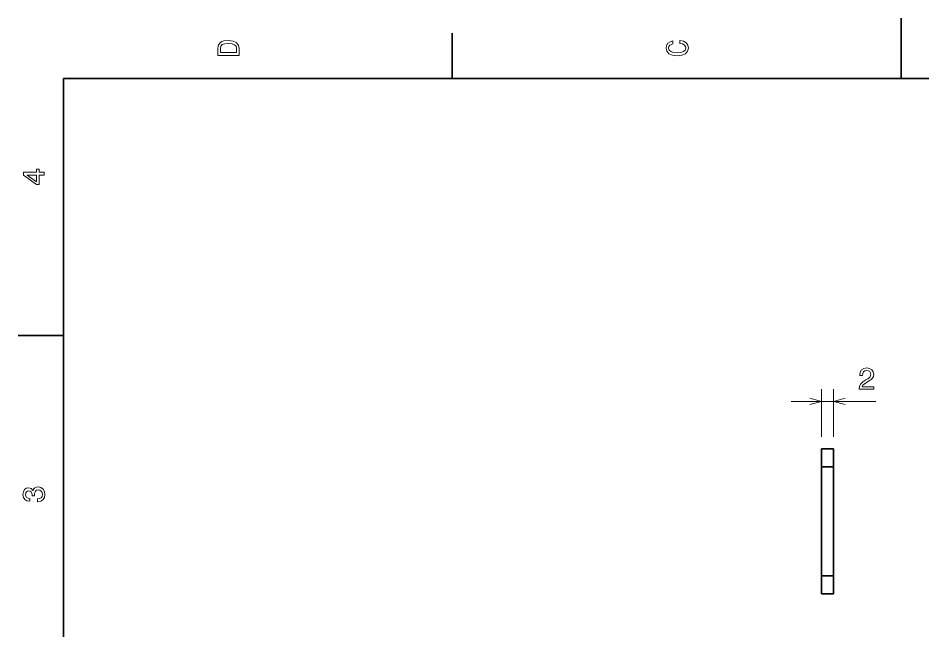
# Model space of a CAD drawing. Extents: x 0 to 297, y 0 to 210.
# Drawn here: x 2.5 to 152.1, y 108.6 to 210 of the extents above; entities that cross this region are included whole.
import ezdxf

# ---------------------------------------------------------------- set-up
doc = ezdxf.new("R2010")
doc.units = 0

msp = doc.modelspace()

# ---------------------------------------------------------------- linework, layer by layer
at = {"color": 7, "lineweight": 35, "ltscale": 0.25}
msp.add_line((148.5, 200), (148.5, 210), dxfattribs=at)
at = {"color": 7, "lineweight": 35, "ltscale": 0.1875}
for p, q in [((74.300003, 200), (74.300003, 207.5)), ((10, 157.5), (2.5, 157.5))]:
    msp.add_line(p, q, dxfattribs=at)
at = {"color": 7, "lineweight": 35}
for p, q in [((287, 200), (10, 200)), ((10, 200), (10, 10))]:
    msp.add_line(p, q, dxfattribs=at)
at = {"color": 7, "lineweight": 13, "ltscale": 0.195987}
for p, q in [((135.352142, 140.747223), (135.352142, 148.586716)), ((137.352142, 140.747223), (137.352142, 148.586716))]:
    msp.add_line(p, q, dxfattribs=at)
at = {"color": 7, "lineweight": 13, "ltscale": 0.34945}
msp.add_line((130.352142, 146.586716), (144.330124, 146.586716), dxfattribs=at)
at = {"color": 7, "lineweight": 35, "ltscale": 0.05}
for p, q in [((137.352142, 138.747223), (135.352142, 138.747223)), ((137.352142, 135.747223), (135.352142, 135.747223)), ((137.352142, 117.747223), (135.352142, 117.747223)), ((137.352142, 114.747223), (135.352142, 114.747223))]:
    msp.add_line(p, q, dxfattribs=at)
at = {"color": 7, "lineweight": 35, "ltscale": 0.075}
for p, q in [((135.352142, 138.747223), (135.352142, 135.747223)), ((137.352142, 138.747223), (137.352142, 135.747223)), ((135.352142, 114.747223), (135.352142, 117.747223)), ((137.352142, 114.747223), (137.352142, 117.747223))]:
    msp.add_line(p, q, dxfattribs=at)
at = {"color": 7, "lineweight": 35, "ltscale": 0.45}
for p, q in [((135.352142, 117.747223), (135.352142, 135.747223)), ((137.352142, 117.747223), (137.352142, 135.747223))]:
    msp.add_line(p, q, dxfattribs=at)
at = {"color": 7, "lineweight": 13}
for points in [[(35.533215, 204.994965), (35.533215, 203.829971), (39.033215, 203.829971), (39.033215, 204.994965), (38.922264, 205.544678), (38.584366, 205.953171), (38.034657, 206.205338), (37.283215, 206.296112), (36.516644, 206.215424), (36.21405, 206.114563), (35.971977, 205.973343), (35.644165, 205.56485), (35.563473, 205.297562)], [(35.951801, 204.959656), (36.027451, 205.342941), (36.259438, 205.605194), (36.672985, 205.761536), (37.283215, 205.811966), (37.873272, 205.756485), (38.286816, 205.600143), (38.533936, 205.332855), (38.614628, 204.959656), (38.614628, 204.298996), (35.951801, 204.298996)], [(111.93206, 205.817017), (112.35569, 205.716141), (112.658287, 205.549713), (112.844887, 205.317734), (112.905403, 205.045395), (112.814629, 204.71759), (112.54229, 204.460388), (112.098488, 204.28891), (111.483215, 204.233429), (110.872986, 204.28891), (110.424141, 204.455338), (110.151802, 204.71254), (110.055984, 205.045395), (110.106415, 205.287476), (110.247627, 205.494247), (110.474571, 205.655624), (110.787247, 205.766571), (110.787247, 206.245682), (110.308144, 206.094391), (109.94503, 205.832138), (109.718086, 205.474075), (109.637398, 205.045395), (109.763474, 204.510818), (110.116501, 204.10231), (110.696472, 203.840057), (111.483215, 203.749283), (112.269958, 203.840057), (112.84993, 204.10231), (113.208, 204.510818), (113.329041, 205.045395), (113.233215, 205.51442), (112.965927, 205.892654), (112.527161, 206.159943), (111.93206, 206.301163)], [(6.833213, 184.02739), (6.833213, 184.481277), (5.965778, 184.481277), (5.965778, 184.98056), (5.56232, 184.98056), (5.56232, 184.481277), (3.408862, 184.481277), (3.408862, 184.022339), (5.521974, 182.489197), (5.965778, 182.489197), (5.965778, 184.02739)], [(5.56232, 182.912827), (3.993876, 184.02739), (5.56232, 184.02739)], [(141.581573, 148.586716), (143.987198, 148.586716), (143.987198, 149.020432), (142.085892, 149.020432), (142.191803, 149.257462), (142.373352, 149.454147), (142.933151, 149.812225), (143.230713, 149.963516), (143.563553, 150.180374), (143.800598, 150.432541), (143.936752, 150.730087), (143.987198, 151.067978), (143.901459, 151.491608), (143.664429, 151.824463), (143.301315, 152.036285), (142.832291, 152.111938), (142.348145, 152.026199), (141.97998, 151.789169), (141.74295, 151.410919), (141.662262, 150.911652), (141.662262, 150.841034), (142.121201, 150.841034), (142.121201, 150.881378), (142.16658, 151.224319), (142.30275, 151.476486), (142.519608, 151.637863), (142.807068, 151.693344), (143.099579, 151.642914), (143.316437, 151.51683), (143.457657, 151.320145), (143.508087, 151.073029), (143.472778, 150.841034), (143.376953, 150.644348), (143.215576, 150.472885), (142.993668, 150.321579), (142.696121, 150.160202), (142.201889, 149.847519), (141.853912, 149.514664), (141.647125, 149.111206), (141.581573, 148.601852)], [(5.73379, 129.979111), (5.769093, 129.979111), (6.253242, 130.059799), (6.616354, 130.296829), (6.848343, 130.670029), (6.934078, 131.164276), (6.848343, 131.688766), (6.626441, 132.082138), (6.273415, 132.334305), (5.819525, 132.425079), (5.521974, 132.384735), (5.279899, 132.273788), (5.0933, 132.092224), (4.957133, 131.850143), (4.684798, 132.177963), (4.251081, 132.293961), (3.857709, 132.218307), (3.560158, 132.00145), (3.373559, 131.648422), (3.307997, 131.164276), (3.388689, 130.710388), (3.610591, 130.362396), (3.963617, 130.135452), (4.432637, 130.059799), (4.46794, 130.059799), (4.46794, 130.508652), (4.145173, 130.548996), (3.913184, 130.680115), (3.771974, 130.891937), (3.721542, 131.189484), (3.761888, 131.451736), (3.867795, 131.643372), (4.039265, 131.759369), (4.271254, 131.804764), (4.518372, 131.759369), (4.684798, 131.638336), (4.785663, 131.426514), (4.815922, 131.139053), (4.810879, 130.942368), (5.209294, 130.942368), (5.199208, 131.189484), (5.244596, 131.507217), (5.365634, 131.744247), (5.56232, 131.885452), (5.819525, 131.935883), (6.112032, 131.880417), (6.328891, 131.734161), (6.465058, 131.502167), (6.510447, 131.194534), (6.460014, 130.876801), (6.308718, 130.644821), (6.066643, 130.498566), (5.73379, 130.443085)]]:
    msp.add_lwpolyline(points, close=True, dxfattribs=at)
for points in [[(133.420288, 146.069077), (135.352142, 146.586716), (133.420288, 147.104355)], [(139.283997, 147.104355), (137.352142, 146.586716), (139.283997, 146.069077)]]:
    msp.add_lwpolyline(points, dxfattribs=at)

doc.saveas('drawing.dxf')
